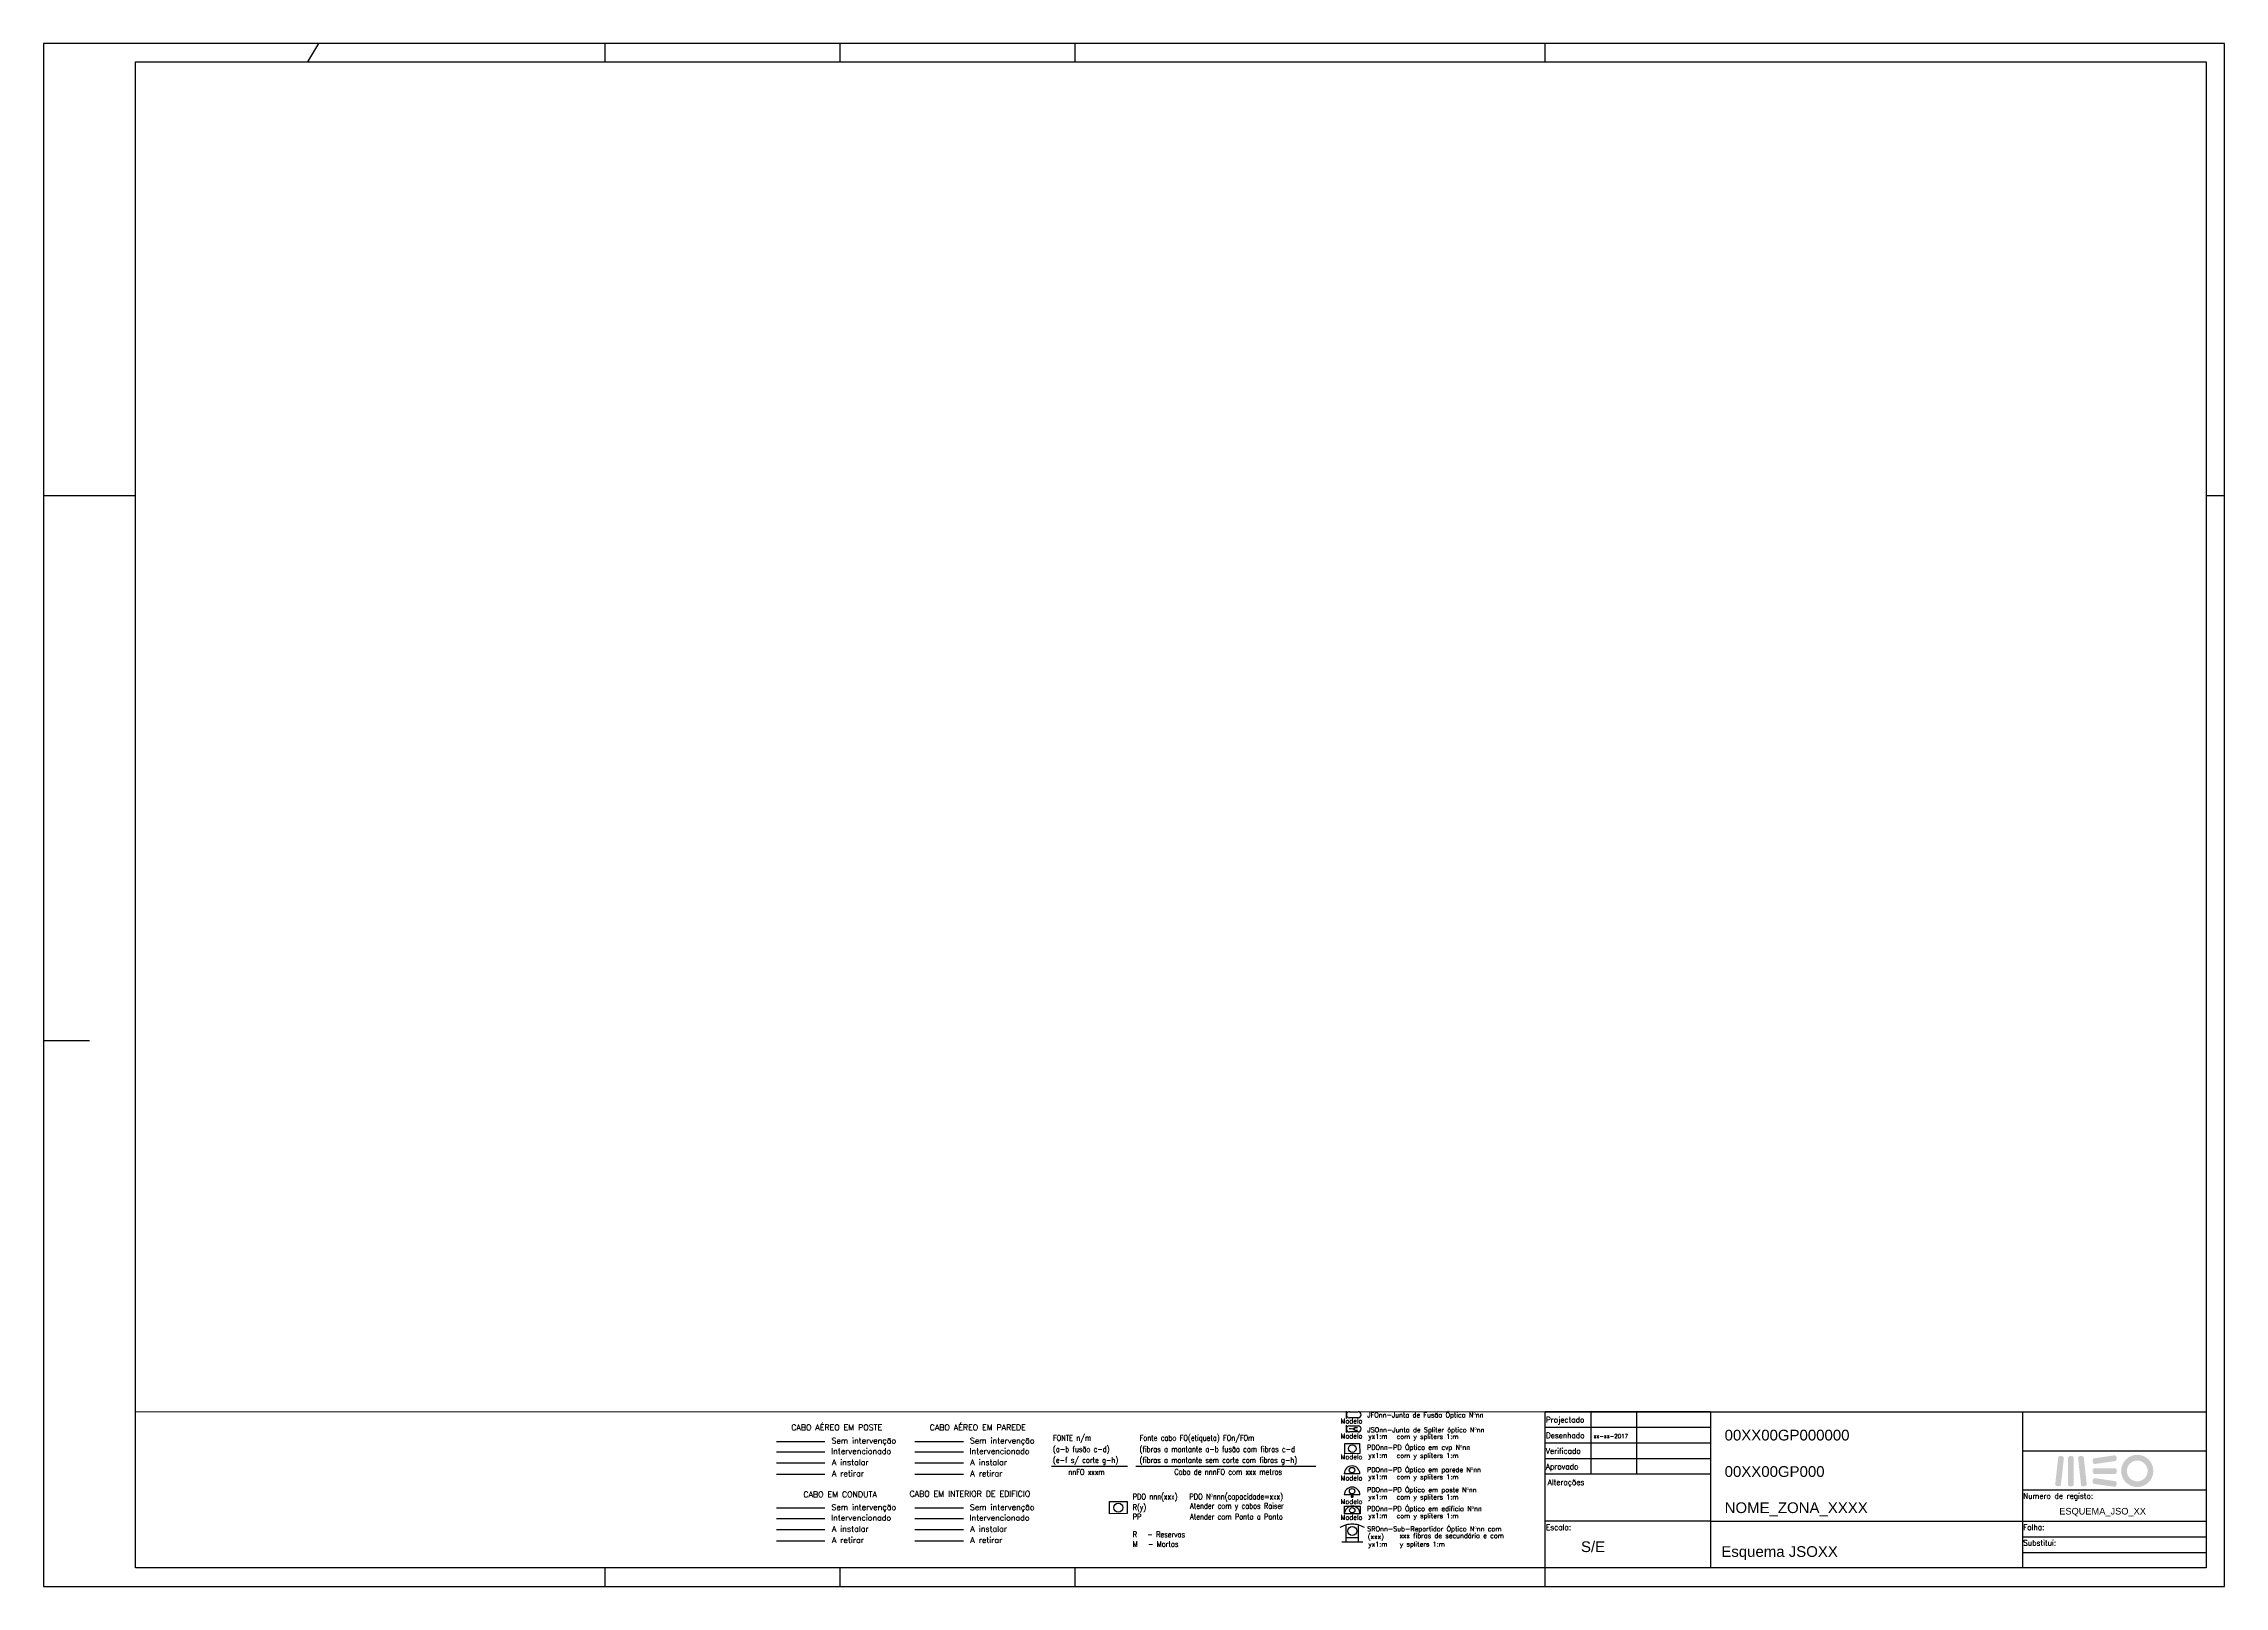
# Paper-space layout 'A2' of a CAD drawing. Header units: millimetres. Extents: x -16 to 578, y -1 to 419.
import ezdxf
from ezdxf.lldxf.tags import DXFTag

# ---------------------------------------------------------------- set-up
doc = ezdxf.new("R2010")
doc.units = ezdxf.units.MM
for name, color, linetype in [('legenda01', 7, 'Continuous'), ('meo', 7, 'Continuous'), ('ROTULO', 7, 'Continuous')]:
    doc.layers.add(name, color=color, linetype=linetype)
doc.styles.add('ADESK1', font='romans.shx')
doc.styles.add('HELDER5', font='arial.ttf', dxfattribs={"height": 8})
doc.styles.add('ROMANS', font='romans.shx', dxfattribs={"height": 3.5})
tags = doc.linetypes.add('DIVIDE', pattern=[1.25, 0.5, -0.25, 0, -0.25, 0, -0.25]).pattern_tags.tags
tags[14:15] = [DXFTag(74, 4), DXFTag(75, 0), DXFTag(340, '0'), DXFTag(46, 1.0), DXFTag(50, 0.0), DXFTag(44, 0.0), DXFTag(45, 0.0)]
tags[12:13] = [DXFTag(74, 4), DXFTag(75, 0), DXFTag(340, '0'), DXFTag(46, 1.0), DXFTag(50, 0.0), DXFTag(44, 0.0), DXFTag(45, 0.0)]
tags[10:11] = [DXFTag(74, 4), DXFTag(75, 0), DXFTag(340, '0'), DXFTag(46, 1.0), DXFTag(50, 0.0), DXFTag(44, 0.0), DXFTag(45, 0.0)]
tags[8:9] = [DXFTag(74, 4), DXFTag(75, 0), DXFTag(340, '0'), DXFTag(46, 1.0), DXFTag(50, 0.0), DXFTag(44, 0.0), DXFTag(45, 0.0)]
tags[6:7] = [DXFTag(74, 4), DXFTag(75, 0), DXFTag(340, '0'), DXFTag(46, 1.0), DXFTag(50, 0.0), DXFTag(44, 0.0), DXFTag(45, 0.0)]
tags[4:5] = [DXFTag(74, 4), DXFTag(75, 0), DXFTag(340, '0'), DXFTag(46, 1.0), DXFTag(50, 0.0), DXFTag(44, 0.0), DXFTag(45, 0.0)]
tags = doc.linetypes.add('DOT', pattern=[0.25, 0, -0.25]).pattern_tags.tags
tags[6:7] = [DXFTag(74, 4), DXFTag(75, 0), DXFTag(340, '0'), DXFTag(46, 1.0), DXFTag(50, 0.0), DXFTag(44, 0.0), DXFTag(45, 0.0)]
tags[4:5] = [DXFTag(74, 4), DXFTag(75, 0), DXFTag(340, '0'), DXFTag(46, 1.0), DXFTag(50, 0.0), DXFTag(44, 0.0), DXFTag(45, 0.0)]
tags = doc.linetypes.add('FENCELINE1', pattern='A,0.25,-0.1,[133,ltypeshp.shx,S=0.1,R=0,X=-0.1,Y=0],-0.1,1', length=1.45).pattern_tags.tags
tags[16:17] = [DXFTag(74, 4), DXFTag(75, 0), DXFTag(340, '0'), DXFTag(46, 1.0), DXFTag(50, 0.0), DXFTag(44, 0.0), DXFTag(45, 0.0)]
tags[14:15] = [DXFTag(74, 4), DXFTag(75, 0), DXFTag(340, '0'), DXFTag(46, 1.0), DXFTag(50, 0.0), DXFTag(44, 0.0), DXFTag(45, 0.0)]
tags[4:5] = [DXFTag(74, 4), DXFTag(75, 0), DXFTag(340, '0'), DXFTag(46, 1.0), DXFTag(50, 0.0), DXFTag(44, 0.0), DXFTag(45, 0.0)]

# ---------------------------------------------------------------- blocks, each defined once
blk = doc.blocks.new('TNORD_A2')
at = {"layer": 'meo'}
h = blk.add_hatch(color=256, dxfattribs=at)
h.paths.add_polyline_path([(565.88, 31.42, 1), (574.66, 31.42, 1)])
h.paths.add_polyline_path([(573.1, 31.42, -1), (567.44, 31.42, -1)], flags=16)
edge = h.paths.add_edge_path()
edge.add_ellipse((564.19, 34.89), major_axis=(0.085, -0.776), ratio=0.612625, start_angle=0, end_angle=180)
edge.add_line((564.11, 35.67), (558.52, 34.87))
edge.add_ellipse((558.6, 34.09), major_axis=(-0.085, 0.776), ratio=0.612625, start_angle=0, end_angle=180)
edge.add_line((558.69, 33.31), (564.28, 34.12))
edge = h.paths.add_edge_path()
edge.add_ellipse((564.24, 31.38), major_axis=(0, -0.781), ratio=0.612625, start_angle=0, end_angle=180)
edge.add_line((564.24, 32.16), (558.61, 32.16))
edge.add_ellipse((558.61, 31.38), major_axis=(0, 0.781), ratio=0.612625, start_angle=0, end_angle=180)
edge.add_line((558.61, 30.6), (564.24, 30.6))
edge = h.paths.add_edge_path()
edge.add_ellipse((564.19, 27.87), major_axis=(0.085, 0.776), ratio=0.612625, start_angle=180, end_angle=360)
edge.add_line((564.28, 28.64), (558.69, 29.45))
edge.add_ellipse((558.6, 28.67), major_axis=(-0.085, -0.776), ratio=0.612625, start_angle=180, end_angle=360)
edge.add_line((558.52, 27.89), (564.11, 27.09))
edge = h.paths.add_edge_path()
edge.add_ellipse((554.92, 35.03), major_axis=(0.776, 0.085), ratio=0.612625, start_angle=0, end_angle=180)
edge.add_line((554.15, 34.94), (554.95, 27.63))
edge.add_ellipse((555.73, 27.71), major_axis=(0.776, 0.085), ratio=0.612625, start_angle=180, end_angle=360)
edge.add_line((556.51, 27.8), (555.7, 35.11))
edge = h.paths.add_edge_path()
edge.add_ellipse((552.21, 35.02), major_axis=(0.781, 0), ratio=0.612625, start_angle=0, end_angle=180)
edge.add_line((551.43, 35.02), (551.43, 27.67))
edge.add_ellipse((552.21, 27.67), major_axis=(0.781, 0), ratio=0.612625, start_angle=180, end_angle=360)
edge.add_line((552.99, 27.67), (552.99, 35.02))
edge = h.paths.add_edge_path()
edge.add_ellipse((549.5, 35.03), major_axis=(-0.776, 0.085), ratio=0.612625, start_angle=180, end_angle=360)
edge.add_line((548.73, 35.11), (547.92, 27.8))
edge.add_ellipse((548.7, 27.71), major_axis=(-0.776, 0.085), ratio=0.612625, start_angle=0, end_angle=180)
edge.add_line((549.48, 27.63), (550.28, 34.94))
at = {"ltscale": 2}
for p, q in [((71.95, 415), (75, 420)), ((153, 415), (153, 420)), ((217, 415), (217, 420)), ((281, 415), (281, 420)), ((409, 415), (409, 420)), ((0, 297), (25, 297)), ((589, 297), (594, 297)), ((12.5, 148.5), (0, 148.5)), ((153, 0), (153, 5)), ((217, 0), (217, 5)), ((281, 0), (281, 5)), ((409, 0), (409, 5))]:
    blk.add_line(p, q, dxfattribs=at)
for p, q in [((355.7, 47.55), (358.04, 47.55)), ((355.68, 43.71), (358.02, 43.72)), ((358.02, 42.05), (355.69, 42.05)), ((358.04, 45.88), (355.7, 45.89)), ((237.29, 39.48), (250.54, 39.48)), ((274.49, 32.68), (295.23, 32.68)), ((297.5, 32.68), (346.52, 32.68))]:
    blk.add_line(p, q)
at = {"linetype": 'FENCELINE1', "ltscale": 4}
blk.add_line((199.59, 39.48), (212.83, 39.48), dxfattribs=at)
at = {"color": 5, "linetype": 'FENCELINE1', "ltscale": 4}
blk.add_line((199.59, 36.64), (212.83, 36.64), dxfattribs=at)
at = {"color": 5}
blk.add_line((237.29, 36.64), (250.54, 36.64), dxfattribs=at)
at = {"color": 1, "linetype": 'FENCELINE1', "ltscale": 4}
blk.add_line((199.59, 33.59), (212.83, 33.59), dxfattribs=at)
at = {"color": 3, "linetype": 'FENCELINE1', "ltscale": 4}
blk.add_line((199.59, 30.55), (212.83, 30.55), dxfattribs=at)
at = {"color": 1}
blk.add_line((237.29, 33.59), (250.54, 33.59), dxfattribs=at)
at = {"color": 3}
blk.add_line((237.29, 30.55), (250.54, 30.55), dxfattribs=at)
at = {"color": 0}
for p, q in [((358.53, 30.63), (354.25, 30.63)), ((358.55, 24.89), (354.27, 24.89)), ((354.31, 19.7), (354.31, 21.84)), ((354.31, 21.84), (358.59, 21.84)), ((358.59, 19.7), (354.31, 19.7)), ((358.59, 21.84), (358.59, 19.7))]:
    blk.add_line(p, q, dxfattribs=at)
at = {"linetype": 'DIVIDE', "ltscale": 5}
blk.add_line((199.59, 21.36), (212.83, 21.36), dxfattribs=at)
at = {"color": 5, "linetype": 'DIVIDE', "ltscale": 5}
blk.add_line((199.59, 18.51), (212.83, 18.51), dxfattribs=at)
at = {"linetype": 'DOT', "ltscale": 3}
blk.add_line((237.29, 21.36), (250.54, 21.36), dxfattribs=at)
at = {"color": 5, "linetype": 'DOT', "ltscale": 3}
blk.add_line((237.29, 18.51), (250.54, 18.51), dxfattribs=at)
at = {"color": 1, "linetype": 'DIVIDE', "ltscale": 5}
blk.add_line((199.59, 15.47), (212.83, 15.47), dxfattribs=at)
at = {"color": 3, "linetype": 'DIVIDE', "ltscale": 5}
blk.add_line((199.59, 12.42), (212.83, 12.42), dxfattribs=at)
at = {"color": 1, "linetype": 'DOT', "ltscale": 3}
blk.add_line((237.29, 15.47), (250.54, 15.47), dxfattribs=at)
at = {"color": 3, "linetype": 'DOT', "ltscale": 3}
blk.add_line((237.29, 12.42), (250.54, 12.42), dxfattribs=at)
at = {"color": 0, "linetype": 'Continuous'}
for p, q in [((353.59, 12.16), (354.78, 12.16)), ((354.78, 13.31), (354.78, 16.71)), ((354.78, 12.16), (354.78, 13.31)), ((354.78, 13.31), (356.44, 13.31)), ((354.78, 12.16), (356.44, 12.16)), ((356.44, 13.31), (358.11, 13.31)), ((356.44, 12.16), (358.11, 12.16)), ((358.11, 13.31), (358.11, 16.71)), ((358.11, 12.16), (358.11, 13.31)), ((358.11, 12.16), (359.3, 12.16))]:
    blk.add_line(p, q, dxfattribs=at)
at = {"ltscale": 2}
blk.add_lwpolyline([(0, 0), (594, 0), (594, 420), (0, 420)], close=True, dxfattribs=at)
at = {"color": 253, "ltscale": 10}
blk.add_lwpolyline([(409, 5), (25, 5), (25, 415), (589, 415), (589, 5), (409, 5)], dxfattribs=at)
for points in [[(354.87, 45.72), (354.87, 47.72)], [(354.85, 41.87), (354.85, 43.88)], [(356.21, 42.88), (355.65, 42.88)], [(357.13, 43.21), (357.84, 43.21)], [(357.13, 42.52), (357.84, 42.52)]]:
    blk.add_lwpolyline(points)
blk.add_lwpolyline([(356.21, 42.88, 0, 1.03, 0), (357.17, 42.88, 1.03, 1.03, 0)], format="xyseb")
for points in [[(358.46, 38.9), (358.47, 36.13), (354.42, 36.12), (354.42, 38.9)], [(295.15, 23.12), (295.15, 19.79), (290.3, 19.78), (290.29, 23.11)]]:
    blk.add_lwpolyline(points, close=True)
blk.add_lwpolyline([(356.2, 24.49, 0.428, 0.428, 1), (356.63, 24.49, 0.428, 0.428, 1)], format="xyseb", close=True)
for centre, radius in [((356.44, 37.51), 1.03), ((356.39, 31.64), 0.739), ((356.41, 25.9), 0.739), ((292.72, 21.45), 1.24), ((356.45, 20.71), 0.739), ((356.44, 15.05), 1.24)]:
    blk.add_circle(centre, radius)
for centre, start, end in [((355.7, 46.72), 89.95782, 269.95782), ((358.04, 46.72), 269.95782, 89.95782), ((355.68, 42.88), 90.12295, 270.12295), ((358.02, 42.88), 270.12295, 90.12295)]:
    blk.add_arc(centre, 0.833, start, end)
at = {"color": 0}
for centre in [(356.39, 30.63), (356.41, 24.89), (356.45, 19.7)]:
    blk.add_arc(centre, 2.14, 0, 180, dxfattribs=at)
at = {"color": 0, "linetype": 'Continuous'}
for start, end in [(104.36291, 119.75415), (90, 104.36251), (75.63749, 90), (60.24585, 75.63709)]:
    blk.add_arc((356.44, 10.21), 6.71, start, end, dxfattribs=at)
at = {"layer": 'legenda01', "color": 254}
blk.add_lwpolyline([(409, 5), (409, 47.5), (589, 47.5)], dxfattribs=at)
at = {"layer": 'legenda01'}
for points in [[(454, 47.5), (409, 47.5)], [(454, 43.25), (409, 43.25)], [(421.5, 30.5), (421.5, 47.5)], [(434, 30.5), (434, 47.5)], [(454, 47.5), (454, 5)], [(539, 47.5), (539, 5)], [(454, 39), (409, 39)], [(539, 36.87), (589, 36.87)], [(454, 34.75), (409, 34.75)], [(454, 30.5), (409, 30.5)], [(539, 26.25), (589, 26.25)], [(454, 17.75), (409, 17.75)], [(454, 17.75), (539, 17.75)], [(539, 17.75), (589, 17.75)], [(539, 13.5), (589, 13.5)], [(539, 9.25), (589, 9.25)]]:
    blk.add_lwpolyline(points, dxfattribs=at)
at = {"style": 'ADESK1'}
for s, height, p in [('JFOnn-Junta de Fusão Óptica Nºnn', 1.3011, (360.56, 46.01)), ('CABO AÉREO EM POSTE', 1.5624, (203.65, 42.49)), ('CABO AÉREO EM PAREDE', 1.5624, (241.35, 42.49)), ('Modelo', 1.301, (353.26, 44.37)), ('Modelo', 1.301, (353.26, 40.29)), ('JSOnn-Junta de Spliter óptico Nºnn', 1.3011, (360.56, 41.96)), ('Intervencionado', 1.5624, (214.51, 36.03)), ('Sem intervenção', 1.5624, (214.59, 38.88)), ('Intervencionado', 1.5624, (252.22, 36.03)), ('Sem intervenção', 1.5624, (252.3, 38.88)), ('Modelo', 1.301, (353.26, 34.6)), ('PDOnn-PD Óptico em cvp Nºnn', 1.3011, (360.44, 37.19)), ('yx1:m', 1.301, (360.86, 40.16)), ('yx1:m', 1.301, (360.86, 35)), ('com y spliters 1:m', 1.3011, (368.52, 40.12)), ('com y spliters 1:m', 1.3011, (368.52, 34.95)), ('A instalar', 1.562, (214.73, 32.99)), ('A retirar', 1.562, (214.73, 29.94)), ('A instalar', 1.562, (252.44, 32.99)), ('A retirar', 1.562, (252.44, 29.94)), ('Modelo', 1.301, (353.26, 28.85)), ('PDOnn-PD Óptico em parede Nºnn', 1.3011, (360.44, 31.09)), ('yx1:m', 1.301, (360.86, 29.18)), ('com y spliters 1:m', 1.3011, (368.52, 29.14)), ('CABO EM CONDUTA', 1.5624, (206.95, 24.24)), ('CABO EM INTERIOR DE EDIFICIO', 1.5624, (235.86, 24.41)), ('PDOnn-PD Óptico em poste Nºnn', 1.3011, (360.44, 25.63)), ('yx1:m', 1.301, (360.86, 23.72)), ('com y spliters 1:m', 1.3011, (368.52, 23.67)), ('Intervencionado', 1.5624, (214.51, 17.91)), ('Sem intervenção', 1.5624, (214.59, 20.75)), ('Intervencionado', 1.5624, (252.22, 17.91)), ('Sem intervenção', 1.5624, (252.3, 20.75)), ('Modelo', 1.301, (353.26, 22.44)), ('Modelo', 1.301, (353.26, 18.15)), ('PDOnn-PD Óptico em edificio Nºnn', 1.3011, (360.44, 20.51)), ('yx1:m', 1.301, (360.86, 18.6)), ('com y spliters 1:m', 1.3011, (368.52, 18.55)), ('A instalar', 1.562, (214.73, 14.86)), ('A retirar', 1.562, (214.73, 11.82)), ('A instalar', 1.562, (252.44, 14.86)), ('A retirar', 1.562, (252.44, 11.82)), ('SROnn-Sub-Repartidor Óptico Nºnn com', 1.3011, (360.51, 15)), ('(xxx) ', 1.301, (360.67, 12.9)), ('yx1:m', 1.301, (360.86, 10.84)), ('xxx fibras de secundário e com', 1.3011, (369.31, 13.15)), ('y spliters 1:m', 1.3011, (369.43, 10.84))]:
    blk.add_text(s, height=height, dxfattribs=at).set_placement(p)
for s, height, style, width, p in [('Projectado', 1.53, 'ROMANS', 0.95, (409.2, 44.59)), ('Desenhado', 1.53, 'ROMANS', 0.95, (409.2, 40.34)), ('FONTE n/m', 1.562, 'ADESK1', 0.8, (274.92, 39.63)), ('(a-b fusão c-d)', 1.5624, 'ADESK1', 0.8, (274.92, 36.57)), ('Fonte cabo FO(etiqueta) FOn/FOm', 1.5624, 'ADESK1', 0.8, (298.52, 39.63)), ('(fibras a montante a-b fusão com fibras c-d', 1.5624, 'ADESK1', 0.8, (298.52, 36.57)), ('Verificado', 1.53, 'ROMANS', 0.95, (409.2, 36.09)), ('(e-f s/ corte g-h)', 1.5624, 'ADESK1', 0.8, (274.92, 33.6)), ('nnFO xxxm', 1.562, 'ADESK1', 0.8, (279.11, 30.35)), ('(fibras a montante sem corte com fibras g-h)', 1.5624, 'ADESK1', 0.8, (298.52, 33.6)), ('Cabo de nnnFO com xxx metros', 1.5624, 'ADESK1', 0.8, (307.98, 30.38)), ('Aprovado', 1.53, 'ROMANS', 0.95, (409.2, 31.84)), ('PDO nnn(xxx)', 1.5624, 'ADESK1', 0.8, (296.64, 23.65)), ('PDO Nºnnn(capacidade=xxx)', 1.5624, 'ADESK1', 0.8, (312.09, 23.65)), ('Alterações', 1.53, 'ROMANS', 0.95, (409.68, 27.59)), ('Numero de registo:', 1.53, 'ROMANS', 0.95, (539.2, 23.84)), ('R(y)', 1.562, 'ADESK1', 0.8, (296.64, 20.75)), ('PP', 1.562, 'ADESK1', 0.8, (296.64, 18.18)), ('Atender com y cabos Raiser', 1.5624, 'ADESK1', 0.8, (312.26, 21.12)), ('Atender com Ponto a Ponto', 1.5624, 'ADESK1', 0.8, (312.26, 18.2)), ('R   - Reservas', 1.5624, 'ADESK1', 0.8, (296.64, 13.36)), ('M   - Mortos', 1.5624, 'ADESK1', 0.8, (296.64, 10.76)), ('Escala:', 1.53, 'ROMANS', 0.95, (409.2, 15.34)), ('Substitui:', 1.53, 'ROMANS', 0.95, (539.2, 11.09)), ('Folha:', 1.53, 'ROMANS', 0.95, (539.2, 15.34))]:
    blk.add_text(s, height=height, dxfattribs=dict(style=style, width=width)).set_placement(p)
at = {"layer": 'ROTULO'}
for tag, p, height, style in [('PROJECTO', (457.87, 39.71), 2.92, 'HELDER5'), ('DATA', (422.16, 40.36), 1.1, 'ROMANS'), ('ZONA', (457.88, 29.8), 2.92, 'HELDER5'), ('NOMEZONA', (457.88, 19.95), 2.92, 'HELDER5'), ('REGISTO', (549.02, 19.56), 1.8, 'HELDER5'), ('ESCALA', (418.75, 9.34), 2.92, 'HELDER5'), ('FOLHA', (559.87, 14.34), 2.33, 'HELDER5'), ('TIPOOBJECTO', (456.98, 8.02), 2.92, 'HELDER5')]:
    blk.add_attdef(tag, p, '', height=height, dxfattribs=dict(at, style=style))

psp = doc.layouts.new('A2')

# ---------------------------------------------------------------- block references
psp.add_blockref('TNORD_A2', (-16.23, -0.92)).add_auto_attribs({'DATA': 'xx-xx-2017', 'REGISTO': 'ESQUEMA_JSO_XX', 'NOMEZONA': 'NOME_ZONA_XXXX', 'ESCALA': 'S/E', 'ZONA': '00XX00GP000', 'PROJECTO': '00XX00GP000000', 'TIPOOBJECTO': 'Esquema JSOXX'})

# ---------------------------------------------------------------- viewports
at = {"layer": '0', "linetype": 'Continuous'}
psp.add_viewport(center=(290.77, 230.33), size=(564, 367.5), view_center_point=(425225.59, -307.14), view_height=367.5, dxfattribs=at)

doc.saveas('drawing.dxf')
